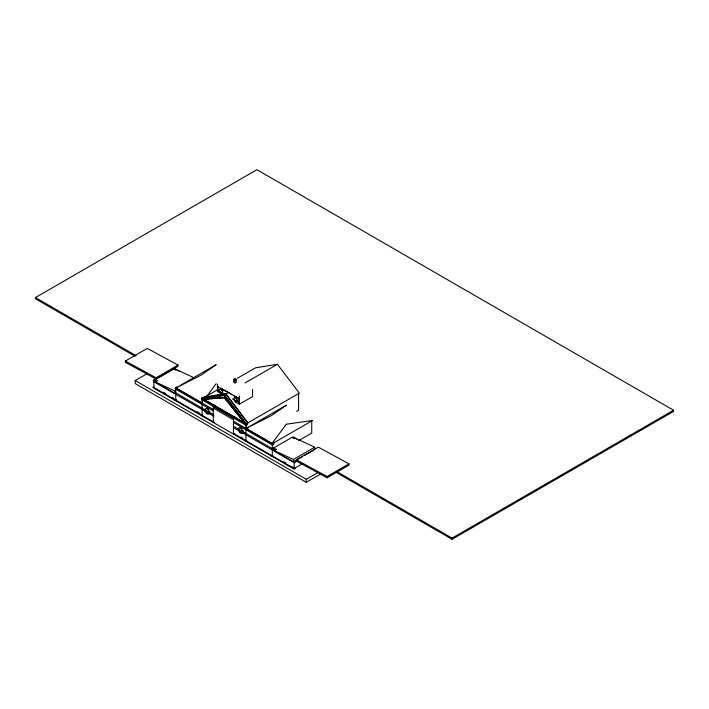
<?xml version="1.0" encoding="UTF-8"?>
<svg xmlns="http://www.w3.org/2000/svg" width="709" height="709" viewBox="0 0 709 709"><rect width="100%" height="100%" fill="white"/><g stroke="black" fill="none" stroke-linecap="round" stroke-linejoin="round"><path stroke-width="1.06" d="M201.338 403.643L202.623 401.914M206.479 396.712L216.139 383.702M224.93 395.498L224.452 396.074L245.846 424.452L246.324 423.885L224.93 395.498L226.286 394.709L247.689 423.096L247.211 423.672M225.808 395.285L226.286 394.709M135.056 356.264L35.45 298.755L35.45 297.567L256.924 169.699L673.55 410.245L673.55 411.433L452.076 539.301L336.19 472.389M125.351 361.049L147.286 348.385L177.977 365.1L177.977 366.358L156.051 379.023L125.351 362.308L125.351 361.049L156.051 377.755L177.977 365.1M320.565 474.064L306.261 482.324L135.224 383.578L135.224 380.538L146.666 373.935M213.976 416.334L153.64 381.504L153.64 380.139L154.996 379.35L157.877 381.008M214.499 422.511L153.862 387.504L153.862 380.414L173.599 369.017L175.504 370.125M153.968 386.804L152.763 387.504L294.2 469.163L295.405 468.463L292.533 466.806M213.577 411.043L175.566 389.099L175.566 387.734L176.931 386.946M175.238 400.479L176.444 399.787M217.557 386.68L218 386.432L217.557 390.349L217.557 386.68L239.27 398.706L234.644 396.039M233.678 379.271L234.989 378.517L236.31 379.271L236.31 382.186L234.989 382.949L233.678 382.186L233.678 379.271L234.989 380.033L236.31 379.271M201.728 398.13L223.131 394.461L223.61 395.587L202.207 399.256L201.728 398.13L203.093 397.35L224.496 393.672L224.966 394.798M214.136 406.806L201.879 399.734L201.879 398.369L203.244 397.581M204.015 397.536L218.372 389.25M237.4 378.26L255.497 367.82L277.423 364.275L299.349 393.141L246.918 423.415M222.803 392.946L221.527 393.681L220.215 392.928L219.639 391.12M220.215 389.276L221.882 389.826L222.803 391.43L222.449 393.149M223.131 394.461L224.496 393.672M202.1 415.359L202.1 398.644L224.026 395.099L228.856 392.307M245.048 382.966L277.423 364.275M206.877 408.109L205.105 409.137L205.105 411.167L206.354 413.329L208.118 414.348L209.882 413.32M213.285 422.573L213.285 405.858L214.765 405.007M205.105 411.167L205.628 410.865M206.354 408.419L208.118 409.43L208.641 409.128M201.551 415.669L202.756 414.978M206.354 413.329L206.877 413.028M209.359 413.631L209.359 411.592L209.882 411.291M235.042 397.43L233.766 398.166L234.688 401.285L236 402.038L237.276 401.303M234.688 397.634L236.345 398.183M236.921 401.507L237.276 399.787M232.357 398.892L239.27 402.375M235.565 402.012L239.376 404.219L252.537 396.623L252.537 389.312M213.285 405.858L233.456 417.512L234.936 416.653M240.209 427.359L238.437 428.378L238.437 430.416L239.677 432.57L241.441 433.589L243.214 432.57M201.879 398.369L246.174 423.938L247.689 423.096M233.926 418.23L246.174 425.303L247.538 424.523L247.538 423.158M238.437 430.416L238.96 430.106M239.677 427.66L241.441 428.679L241.973 428.369M234.936 433.367L233.456 434.218L233.456 417.512M239.677 432.57L240.209 432.268M242.691 432.871L242.691 430.833L243.214 430.531M245.411 440.989L246.617 440.298M296.672 411.397L298.586 410.289L298.586 393.584M233.536 422.564L272.486 445.057L273.851 444.268L273.851 442.903M271.724 456.188L272.93 455.488M298.586 440.679L311.738 433.084L311.738 420.924M302.681 456.543L293.429 461.878L271.503 449.222L293.429 459.476L314.699 447.193L314.699 449.603M296.389 459.795L318.323 447.131L349.014 463.846L349.014 465.113L327.088 477.769L296.389 461.063L296.389 459.795L327.088 476.501L349.014 463.846M304.524 455.47L313.936 450.047M294.421 462.782L295.777 461.993L295.777 460.628L294.421 461.417L294.421 462.782L234.085 427.944M233.562 433.518L294.2 468.525L302.654 463.642M135.224 380.538L306.261 479.293L317.703 472.681M337.147 471.751L452.076 538.104L673.55 410.245M205.123 397.332L207.205 396.996M209.297 396.659L211.388 396.322M213.471 395.985L215.563 395.649M217.645 395.312L219.737 394.975M221.828 394.638L226.003 393.965L247.928 422.821M203.962 399.344L224.354 397.572M194.301 377.897L174.361 368.574L179.129 371.33M314.699 447.193L292.773 436.939L296.584 439.146M220.774 388.027L231.87 394.434M221.882 389.826L220.57 389.073L219.294 389.808L219.294 391.324M217.557 390.349L224.035 394.089M221.261 393.761L217.45 391.554L217.45 384.243M293.916 438.481L292.002 437.382L272.274 448.779L274.179 449.878M35.45 297.567L136.013 355.626M202.1 398.644L245.961 423.964L245.961 440.679M246.298 426.995L248.194 428.094M175.566 387.734L213.577 409.678M233.536 421.199L272.486 443.692L272.486 445.057M202.1 403.199L175.788 388.009L175.788 400.168M245.961 428.52L272.274 443.71L272.274 455.869M273.754 447.911L276.625 449.568M153.64 380.139L156.512 381.796M175.664 392.857L213.976 414.969M234.085 426.579L275.26 450.357M153.862 380.414L155.767 381.513M163.522 392.325L165.436 393.433M172.127 397.288L174.042 398.396M196.978 411.637L199.841 413.294M240.936 437.019L242.841 438.118M283.937 461.843L285.851 462.95M225.037 398.414L227.075 400.948M229.113 403.474L230.478 405.167M231.834 406.851L244.073 422.041M224.026 395.099L245.961 423.964M236 398.387L236.921 399.991M221.527 390.03L222.449 391.634M241.441 428.679L242.691 430.833M208.118 409.43L209.359 411.592M452.076 538.104L452.076 539.301M327.088 476.501L327.088 477.769M306.261 479.293L306.261 482.324M294.2 461.435L294.2 468.525M293.429 459.476L293.429 461.878M246.174 423.938L246.174 425.303M239.376 395.861L239.376 404.219M238.827 398.963L238.827 402.632M234.989 380.033L234.989 382.949M156.051 377.755L156.051 379.023M286.303 424.221L271.503 444.153L312.509 420.481L286.303 424.221M216.023 364.781L201.223 375.096L175.017 388.452L216.023 364.781M286.197 405.291L271.396 415.607L245.19 428.963L286.197 405.291M224.026 397.758L203.634 399.229L244.419 422.777L224.026 397.758M175.017 391.111L153.091 380.857L175.017 393.522L175.017 391.111M232.472 417.698L214.056 407.063L214.056 408.579L232.472 419.214L232.472 417.698"/></g></svg>
